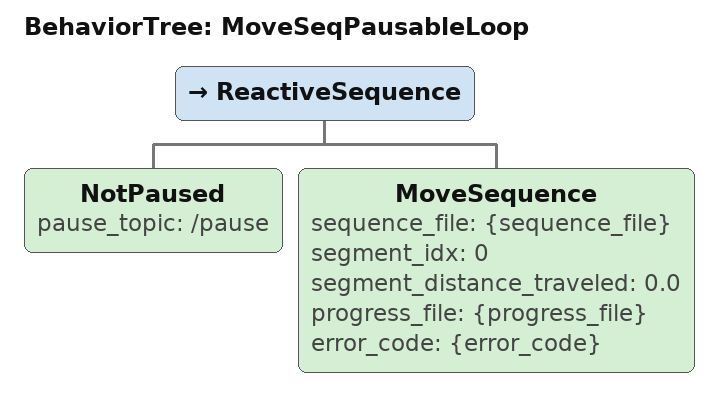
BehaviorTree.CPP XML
<root BTCPP_format="4" main_tree_to_execute="MoveSeqPausableLoop">
  <BehaviorTree ID="MoveSeqPausableLoop">
    <ReactiveSequence>
      <!-- Check pause state - if paused, this fails and stops the sequence -->
      <NotPaused pause_topic="/pause"/>

      <!-- Execute the move sequence -->
      <MoveSequence
        sequence_file="{sequence_file}"
        segment_idx="0"
        segment_distance_traveled="0.0"
        progress_file="{progress_file}"
        error_code="{error_code}"/>
    </ReactiveSequence>
  </BehaviorTree>
</root>
